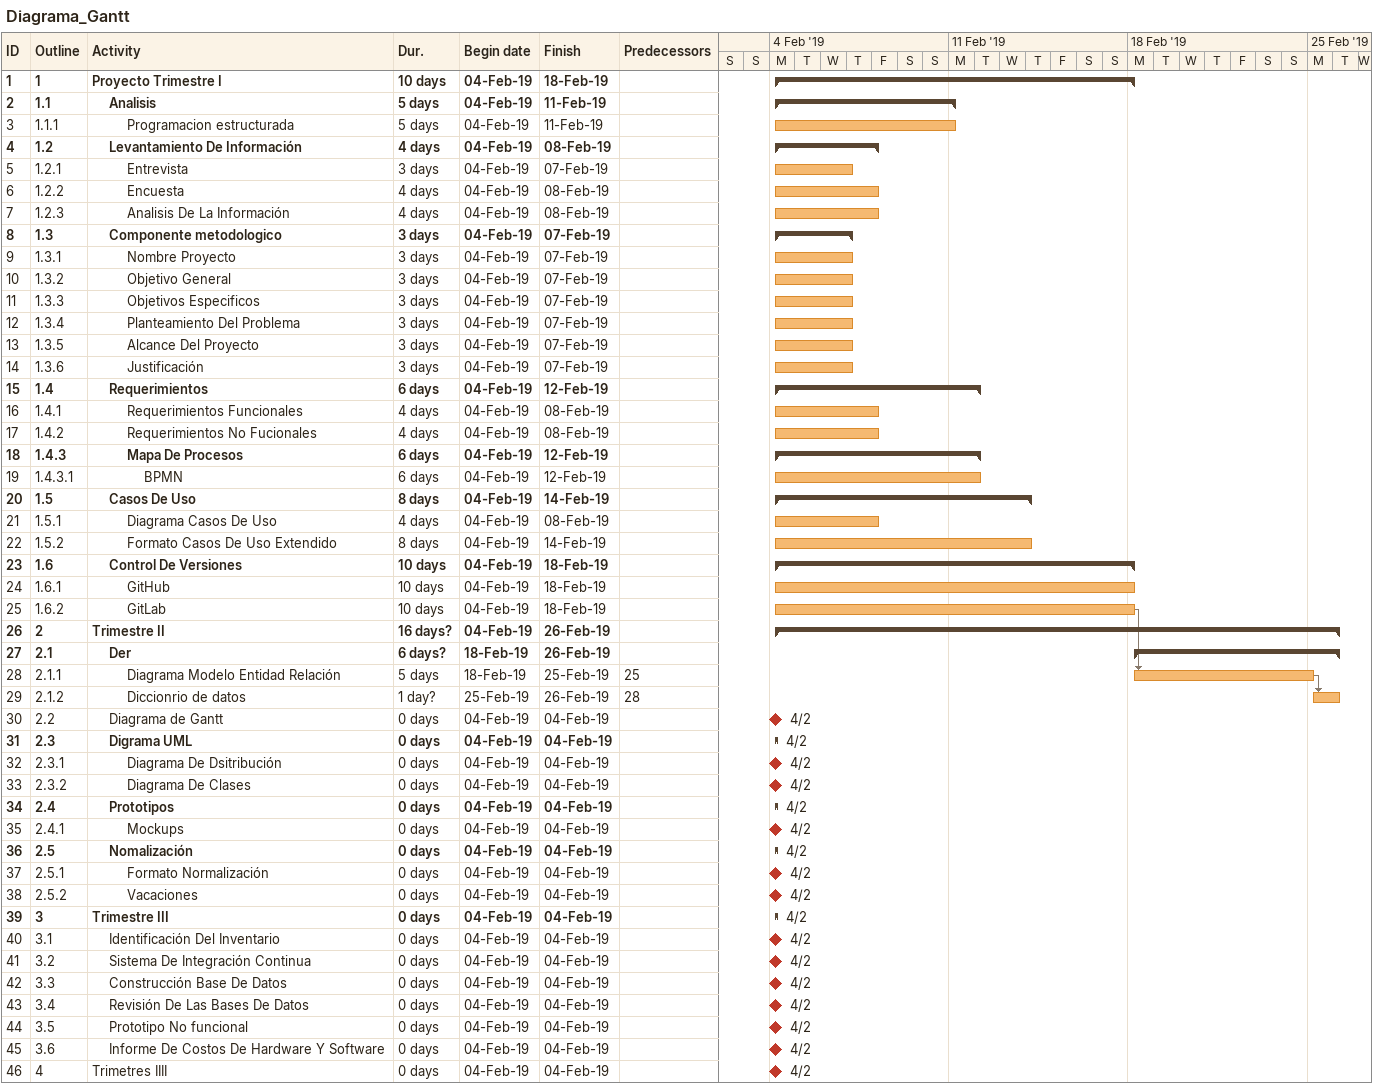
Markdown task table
Diagrama_Gantt

| ID | WBS | Task | Duration | Start | Finish | Predecessors |
|---|---|---|---|---|---|---|
| 1 | 1 | **Proyecto Trimestre I** | 10d | 2019-02-04 | 2019-02-18 |  |
| 2 | 1.1 | **Analisis** | 5d | 2019-02-04 | 2019-02-11 |  |
| 3 | 1.1.1 | Programacion estructurada | 5d | 2019-02-04 | 2019-02-11 |  |
| 4 | 1.2 | **Levantamiento De Información** | 4d | 2019-02-04 | 2019-02-08 |  |
| 5 | 1.2.1 | Entrevista | 3d | 2019-02-04 | 2019-02-07 |  |
| 6 | 1.2.2 | Encuesta | 4d | 2019-02-04 | 2019-02-08 |  |
| 7 | 1.2.3 | Analisis De La Información | 4d | 2019-02-04 | 2019-02-08 |  |
| 8 | 1.3 | **Componente metodologico** | 3d | 2019-02-04 | 2019-02-07 |  |
| 9 | 1.3.1 | Nombre Proyecto | 3d | 2019-02-04 | 2019-02-07 |  |
| 10 | 1.3.2 | Objetivo General | 3d | 2019-02-04 | 2019-02-07 |  |
| 11 | 1.3.3 | Objetivos Especificos | 3d | 2019-02-04 | 2019-02-07 |  |
| 12 | 1.3.4 | Planteamiento Del Problema | 3d | 2019-02-04 | 2019-02-07 |  |
| 13 | 1.3.5 | Alcance Del Proyecto | 3d | 2019-02-04 | 2019-02-07 |  |
| 14 | 1.3.6 | Justificación | 3d | 2019-02-04 | 2019-02-07 |  |
| 15 | 1.4 | **Requerimientos** | 6d | 2019-02-04 | 2019-02-12 |  |
| 16 | 1.4.1 | Requerimientos Funcionales | 4d | 2019-02-04 | 2019-02-08 |  |
| 17 | 1.4.2 | Requerimientos No Fucionales | 4d | 2019-02-04 | 2019-02-08 |  |
| 18 | 1.4.3 | **Mapa De Procesos** | 6d | 2019-02-04 | 2019-02-12 |  |
| 19 | 1.4.3.1 | BPMN | 6d | 2019-02-04 | 2019-02-12 |  |
| 20 | 1.5 | **Casos De Uso** | 8d | 2019-02-04 | 2019-02-14 |  |
| 21 | 1.5.1 | Diagrama Casos De Uso | 4d | 2019-02-04 | 2019-02-08 |  |
| 22 | 1.5.2 | Formato Casos De Uso Extendido | 8d | 2019-02-04 | 2019-02-14 |  |
| 23 | 1.6 | **Control De Versiones** | 10d | 2019-02-04 | 2019-02-18 |  |
| 24 | 1.6.1 | GitHub | 10d | 2019-02-04 | 2019-02-18 |  |
| 25 | 1.6.2 | GitLab | 10d | 2019-02-04 | 2019-02-18 |  |
| 26 | 2 | **Trimestre II** | 16d? | 2019-02-04 | 2019-02-26 |  |
| 27 | 2.1 | **Der** | 6d? | 2019-02-18 | 2019-02-26 |  |
| 28 | 2.1.1 | Diagrama Modelo Entidad Relación | 5d | 2019-02-18 | 2019-02-25 | 25 |
| 29 | 2.1.2 | Diccionrio de datos | 1d? | 2019-02-25 | 2019-02-26 | 28 |
| 30 | 2.2 | Diagrama de Gantt | 0d | 2019-02-04 | 2019-02-04 |  |
| 31 | 2.3 | **Digrama UML** | 0d | 2019-02-04 | 2019-02-04 |  |
| 32 | 2.3.1 | Diagrama De Dsitribución | 0d | 2019-02-04 | 2019-02-04 |  |
| 33 | 2.3.2 | Diagrama De Clases | 0d | 2019-02-04 | 2019-02-04 |  |
| 34 | 2.4 | **Prototipos** | 0d | 2019-02-04 | 2019-02-04 |  |
| 35 | 2.4.1 | Mockups | 0d | 2019-02-04 | 2019-02-04 |  |
| 36 | 2.5 | **Nomalización** | 0d | 2019-02-04 | 2019-02-04 |  |
| 37 | 2.5.1 | Formato Normalización | 0d | 2019-02-04 | 2019-02-04 |  |
| 38 | 2.5.2 | Vacaciones | 0d | 2019-02-04 | 2019-02-04 |  |
| 39 | 3 | **Trimestre III** | 0d | 2019-02-04 | 2019-02-04 |  |
| 40 | 3.1 | Identificación Del Inventario | 0d | 2019-02-04 | 2019-02-04 |  |
| 41 | 3.2 | Sistema De Integración Continua | 0d | 2019-02-04 | 2019-02-04 |  |
| 42 | 3.3 | Construcción Base De Datos | 0d | 2019-02-04 | 2019-02-04 |  |
| 43 | 3.4 | Revisión De Las Bases De Datos | 0d | 2019-02-04 | 2019-02-04 |  |
| 44 | 3.5 | Prototipo No funcional | 0d | 2019-02-04 | 2019-02-04 |  |
| 45 | 3.6 | Informe De Costos De Hardware Y Software | 0d | 2019-02-04 | 2019-02-04 |  |
| 46 | 4 | Trimetres IIII | 0d | 2019-02-04 | 2019-02-04 |  |
